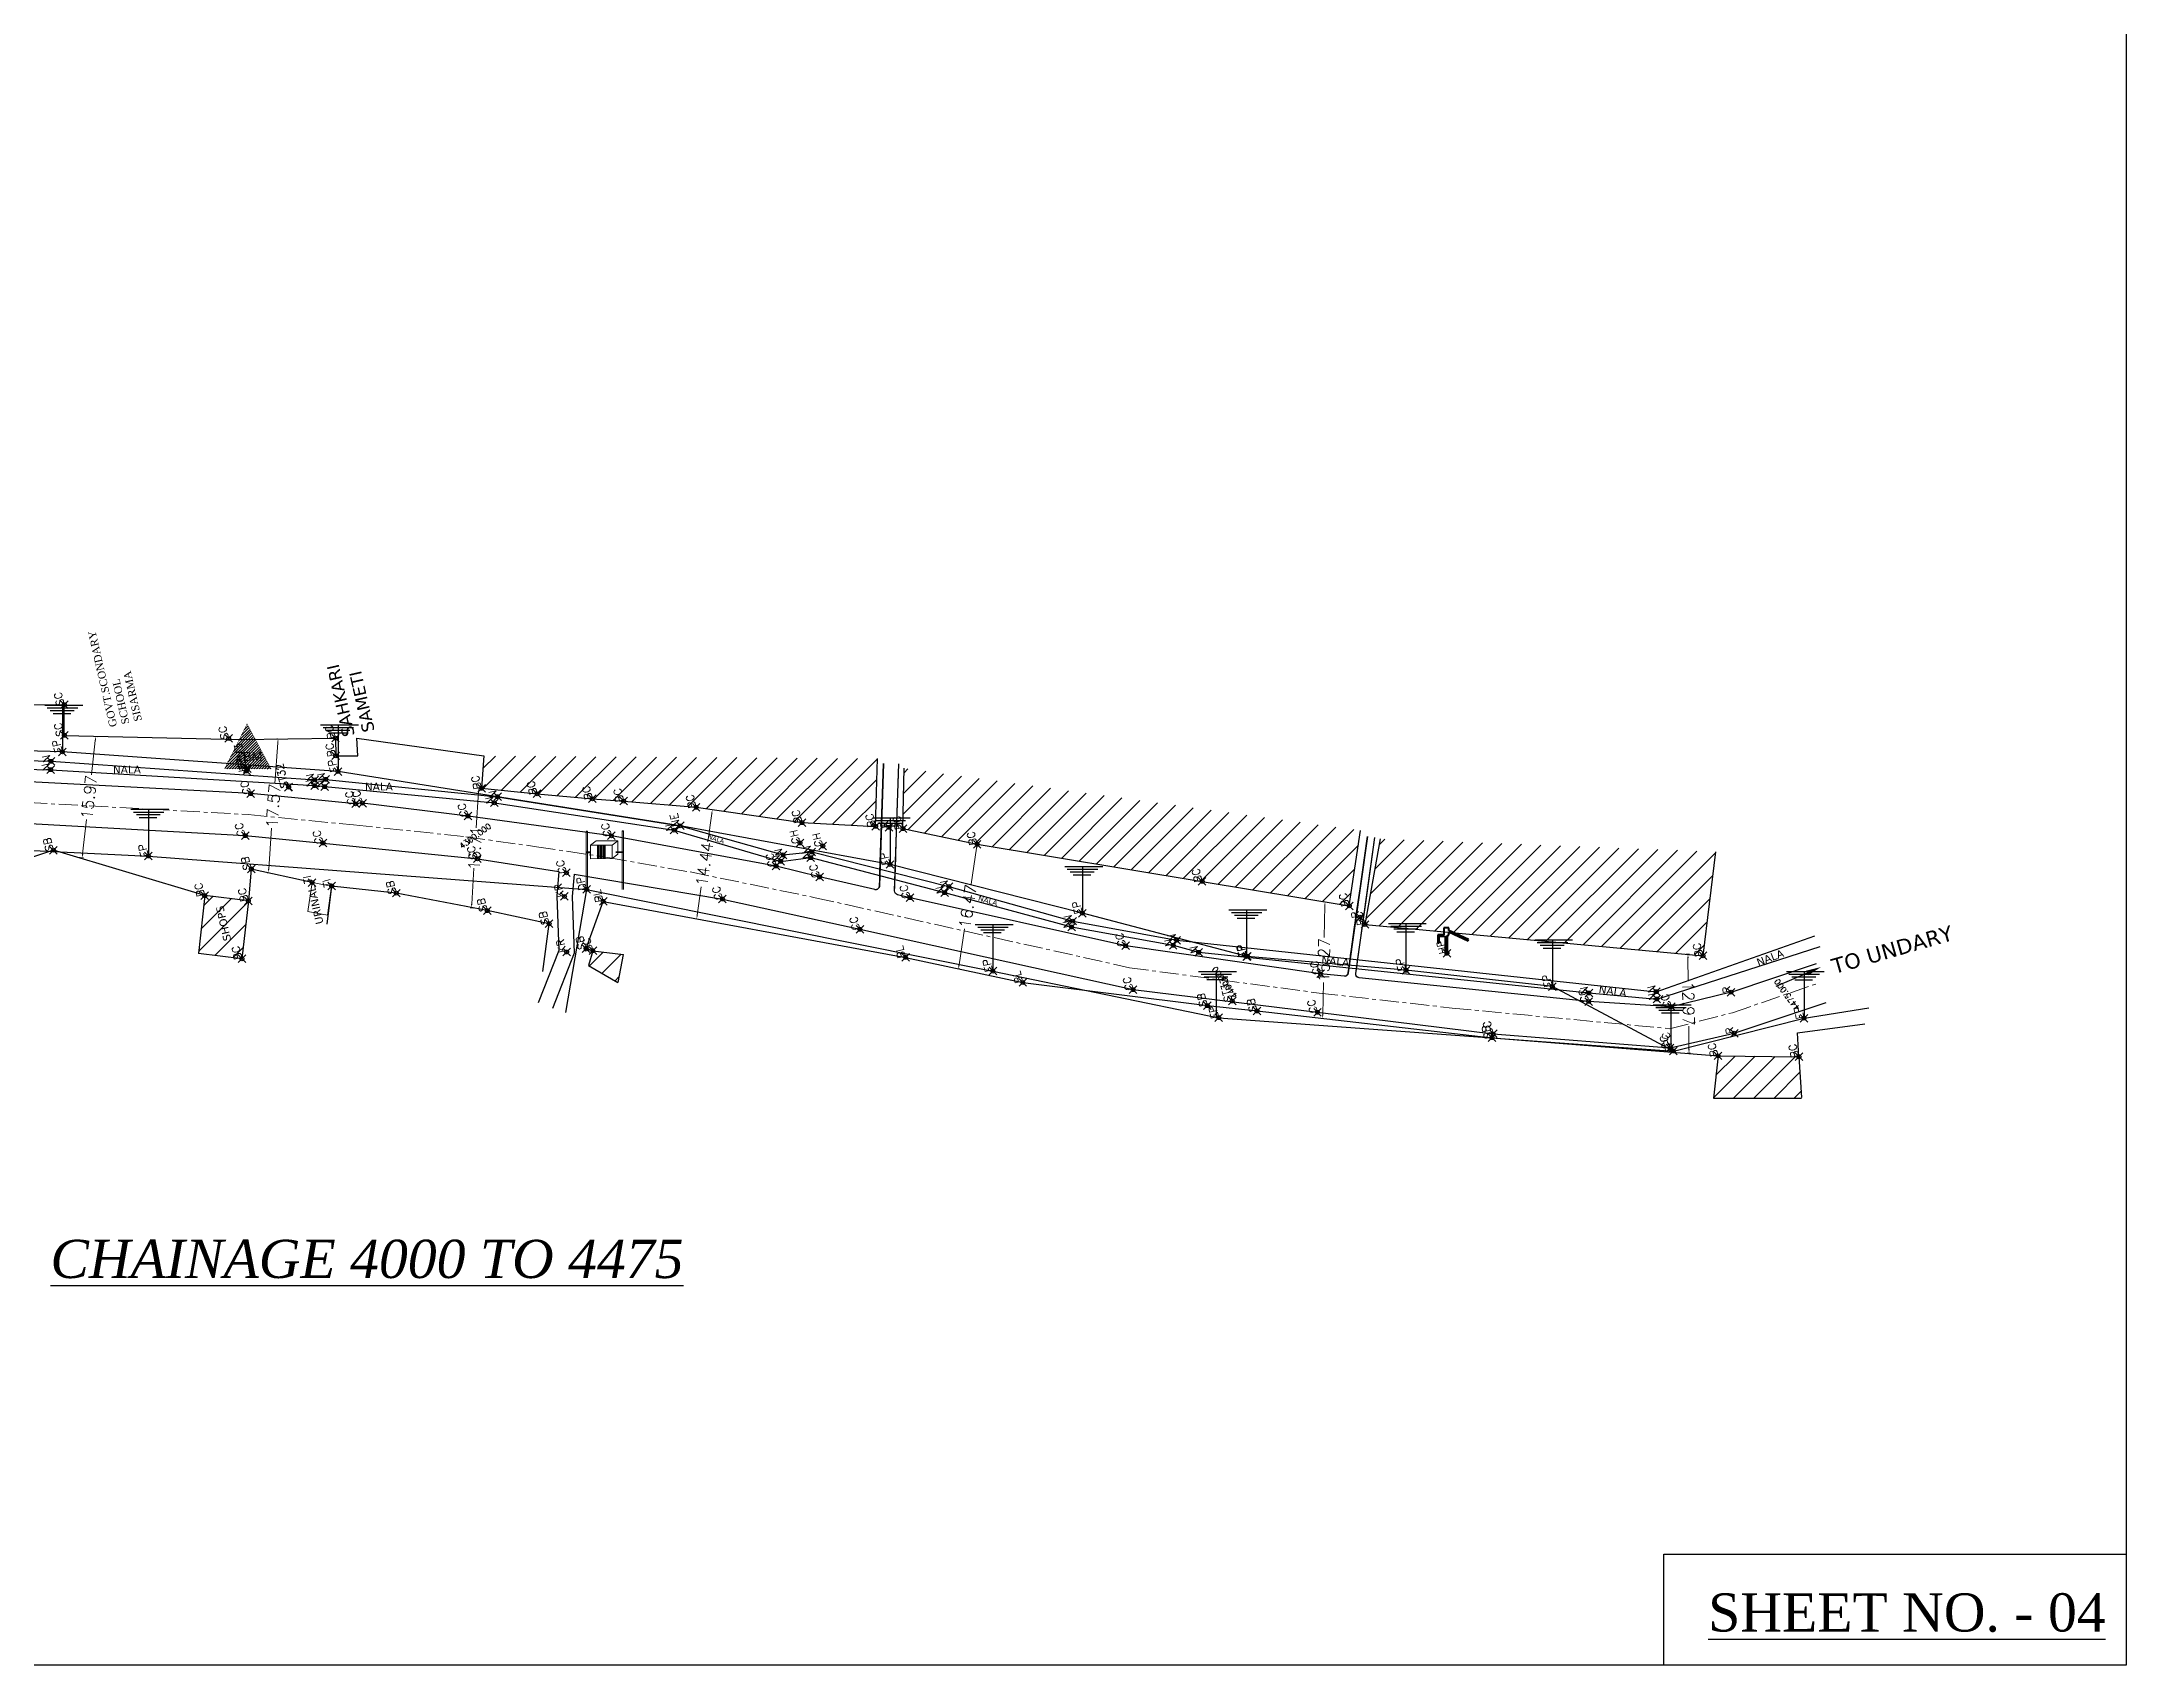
# Model space of a CAD drawing. Extents: x -8268 to 23638, y -6524 to 6806.
# Drawn here: x -2614 to -2341.2, y 2820.2 to 3032.7 of the extents above; entities that cross this region are included whole.
import ezdxf
from ezdxf.enums import TextEntityAlignment as Align

# ---------------------------------------------------------------- set-up
doc = ezdxf.new("R2010")
doc.units = 0
doc.header["$MEASUREMENT"] = 0
doc.header["$PDMODE"] = 35
doc.header["$PDSIZE"] = 0.5
for name, pattern in [('ACAD_ISO02W100', [15, 12, -3]), ('CENTERX2', [4, 2.5, -0.5, 0.5, -0.5]), ('DASHED', [0.75, 0.5, -0.25])]:
    doc.linetypes.add(name, pattern=pattern)
for name, color, linetype in [('2', 1, 'Continuous'), ('Chainage', 7, 'Continuous'), ('DP', 7, 'Continuous'), ('HATCH', 6, 'Continuous'), ('HP', 7, 'Continuous'), ('TBM', 1, 'Continuous')]:
    doc.layers.add(name, color=color, linetype=linetype)
for name, color, linetype, lineweight in [('B.L', 221, 'Continuous', 30), ('C.C.ROAD', 56, 'Continuous', 30), ('center', 7, 'CENTERX2', 18), ('DRG', 6, 'Continuous', 30), ('EP', 5, 'Continuous', 30), ('FANCING', 6, 'SN-FENS', 30), ('KATCHA RASTA', 50, 'Continuous', 30), ('KSHARA LINE', 141, 'ACAD_ISO02W100', 18), ('NALA', 4, 'Continuous', 30), ('ROAD', 9, 'Continuous', 30), ('S-B', 240, 'DASHED', 30), ('TEXT', 7, 'Continuous', 30), ('WATER', 4, 'Continuous', 30)]:
    doc.layers.add(name, color=color, linetype=linetype, lineweight=lineweight)
doc.styles.get("Standard").update_dxf_attribs({"font": 'simplex.shx'})
doc.styles.add('style19', font='', dxfattribs={"height": 5})
doc.styles.get('style19').set_extended_font_data('Swis721 Th BT')
doc.linetypes.add('SN-FENS', pattern='A,4.742525,["X",Standard,S=2,R=359.989802,X=0,Y=-1.002985],0.257475,-0.807891,5', length=10.807891)
doc.dimstyles.get("Standard").update_dxf_attribs({"dimtxt": 1.5, "dimasz": 0.5, "dimexe": 0.18, "dimexo": 0.0625, "dimgap": 0.09, "dimtad": 0, "dimzin": 0, "dimdsep": 46, "dimtxsty": 'Standard', "dimcen": 0.09, "dimclrd": 253, "dimclre": 253, "dimadec": 0, "dimazin": 0, "dimtfac": 1, "dimtofl": 0, "dimtmove": 0, "dimatfit": 3, "dimfxl": 0, "dimtolj": 1, "dimtzin": 0, "dimlwd": 13, "dimlwe": 13, "dimarcsym": 0})

# ---------------------------------------------------------------- blocks, each defined once
blk = doc.blocks.new('A$C52FD59D9')
at = {"layer": 'EP', "color": 1, "lineweight": 30}
for points in [[(-4.89, 13.02), (5.65, 13.02)], [(-4.2, 12.26), (4.3, 12.26)], [(0, 13.02), (0, 0)], [(-3.37, 11.52), (3.27, 11.52)], [(-2.58, 10.73), (2.35, 10.73)]]:
    blk.add_lwpolyline(points, dxfattribs=at)
blk = doc.blocks.new('EP')
at = {"layer": 'EP', "linetype": 'Continuous', "xscale": 0.1875, "yscale": 0.1875, "zscale": 0.1875}
blk.add_blockref('A$C52FD59D9', (0, 0), dxfattribs=at)
blk = doc.blocks.new('tf')
at = {"layer": 'DP', "color": 7, "lineweight": 9}
for p, q in [((-3.71, 12.09), (-3.67, -0.12)), ((-3.42, 12.09), (-3.39, -0.12)), ((3.79, 12.11), (3.83, -0.1)), ((4.08, 12.11), (4.11, -0.1))]:
    blk.add_line(p, q, dxfattribs=at)
at = {"layer": 'DP', "color": 7, "lineweight": 15}
for p, q in [((-2.8, 9.12), (-1.6, 10.06)), ((-2.8, 9.12), (1.73, 9.14)), ((-2.8, 9.12), (-2.79, 6.32)), ((-1.34, 9.13), (-1.34, 6.33)), ((-1.1, 9.13), (-1.09, 6.33)), ((-0.86, 9.13), (-0.85, 6.33)), ((-0.62, 9.13), (-0.61, 6.33)), ((-0.4, 9.13), (-0.4, 6.33)), ((-0.16, 9.13), (-0.15, 6.33)), ((0.08, 9.13), (0.09, 6.33)), ((0.29, 9.13), (0.29, 6.33)), ((1.73, 9.14), (2.93, 10.07)), ((1.74, 6.34), (1.73, 9.14)), ((2.93, 7.27), (2.93, 10.07)), ((-2.79, 7.72), (-3.69, 7.72)), ((-2.79, 7.56), (-3.69, 7.56)), ((-2.79, 6.32), (1.74, 6.34)), ((1.74, 6.34), (2.93, 7.27)), ((2.52, 7.74), (4.09, 7.74)), ((2.52, 7.57), (4.09, 7.58))]:
    blk.add_line(p, q, dxfattribs=at)
at = {"layer": 'DRG', "color": 7, "lineweight": 30}
for p, q in [((-3.71, 12.09), (-3.42, 12.09)), ((3.79, 12.11), (4.08, 12.11))]:
    blk.add_line(p, q, dxfattribs=at)
at = {"layer": 'DRG', "color": 7, "lineweight": 15}
blk.add_line((-1.6, 10.06), (2.93, 10.07), dxfattribs=at)
blk = doc.blocks.new('HP')
at = {"layer": 'HP', "color": 4, "linetype": 'CENTERX2', "lineweight": 40, "ltscale": 10}
for p, q in [((-1.1, 13.9), (-1.1, 10.3)), ((1.6, 13.9), (-1.1, 13.9)), ((1.5, 12.5), (1.6, 13.9)), ((11.9, 7.7), (1.5, 12.5)), ((1.5, 11.8), (11.7, 7.1)), ((1.5, 10), (1.5, 11.8)), ((-4.1, 10.3), (-4.1, 6.1)), ((-1.1, 10.3), (-4.1, 10.3)), ((-4.1, 6.1), (-3.4, 6.1)), ((-3.4, 9.6), (-0.4, 9.6)), ((-3.4, 6.1), (-3.4, 9.6)), ((-0.4, 9.6), (-0.4, 0)), ((-0.4, 0), (0.4, 0)), ((0.3, 0), (0.9, 0)), ((0.9, 10), (1.5, 10)), ((0.9, 0), (0.9, 10)), ((11.7, 7.1), (11.9, 7.7))]:
    blk.add_line(p, q, dxfattribs=at)
blk = doc.blocks.new('*D121')
at = {"layer": 'Defpoints', "color": 0}
for p in [(-2607.64, 2941.87), (-2609.41, 2926), (-2608.69, 2925.92)]:
    blk.add_point(p, dxfattribs=at)
at = {"layer": 'DP', "color": 253, "lineweight": 13}
for p, q in [((-2607.58, 2941.86), (-2606.74, 2941.77)), ((-2606.98, 2941.29), (-2607.48, 2936.78)), ((-2608.64, 2926.42), (-2608.13, 2930.92)), ((-2609.35, 2925.99), (-2608.51, 2925.9))]:
    blk.add_line(p, q, dxfattribs=at)
at = {"layer": 'DP', "color": 253}
for points in [[(-2607.06, 2941.3), (-2606.89, 2941.28), (-2606.92, 2941.79)], [(-2608.72, 2926.42), (-2608.55, 2926.41), (-2608.69, 2925.92)]]:
    blk.add_solid(points, dxfattribs=at)
at = {"layer": 'DP', "color": 0, "insert": (-2607.81, 2933.85), "char_height": 1.5, "attachment_point": 5, "rotation": 83.6399}
blk.add_mtext('\\A1;15.97', dxfattribs=at)
blk = doc.blocks.new('*D122')
at = {"layer": 'Defpoints', "color": 0}
for p in [(-2583.06, 2941.48), (-2583.06, 2941.48), (-2584.32, 2923.95)]:
    blk.add_point(p, dxfattribs=at)
at = {"layer": 'DP', "color": 253, "lineweight": 13}
for p, q in [((-2583.12, 2941.49), (-2583.24, 2941.5)), ((-2583.1, 2940.98), (-2583.48, 2935.66)), ((-2584.29, 2924.45), (-2583.9, 2929.78)), ((-2584.39, 2923.96), (-2584.5, 2923.97))]:
    blk.add_line(p, q, dxfattribs=at)
at = {"layer": 'DP', "color": 253}
for points in [[(-2583.18, 2940.99), (-2583.02, 2940.98), (-2583.06, 2941.48)], [(-2584.37, 2924.46), (-2584.21, 2924.45), (-2584.32, 2923.95)]]:
    blk.add_solid(points, dxfattribs=at)
at = {"layer": 'DP', "color": 0, "insert": (-2583.69, 2932.72), "char_height": 1.5, "attachment_point": 5, "rotation": 85.8823}
blk.add_mtext('\\A1;17.57', dxfattribs=at)
blk = doc.blocks.new('*D123')
at = {"layer": 'Defpoints', "color": 0}
for p in [(-2556.43, 2935.01), (-2557.75, 2919.35), (-2557.38, 2919.33)]:
    blk.add_point(p, dxfattribs=at)
at = {"layer": 'DP', "color": 253, "lineweight": 13}
for p, q in [((-2556.83, 2934.54), (-2557.12, 2929.82)), ((-2556.5, 2935.02), (-2556.98, 2935.05)), ((-2557.72, 2919.85), (-2557.43, 2924.57)), ((-2557.44, 2919.34), (-2557.93, 2919.36))]:
    blk.add_line(p, q, dxfattribs=at)
at = {"layer": 'DP', "color": 253}
for points in [[(-2556.91, 2934.54), (-2556.75, 2934.53), (-2556.8, 2935.03)], [(-2557.8, 2919.86), (-2557.63, 2919.85), (-2557.75, 2919.35)]]:
    blk.add_solid(points, dxfattribs=at)
at = {"layer": 'DP', "color": 0, "insert": (-2557.27, 2927.19), "char_height": 1.5, "attachment_point": 5, "rotation": 86.5532}
blk.add_mtext('\\A1;15.71', dxfattribs=at)
blk = doc.blocks.new('*D124')
at = {"layer": 'Defpoints', "color": 0}
for p in [(-2526.22, 2932.22), (-2525.69, 2932.15), (-2527.75, 2917.85)]:
    blk.add_point(p, dxfattribs=at)
at = {"layer": 'DP', "color": 253, "lineweight": 13}
for p, q in [((-2526.29, 2931.73), (-2526.82, 2928.03)), ((-2525.75, 2932.15), (-2526.39, 2932.25)), ((-2528.21, 2918.42), (-2527.67, 2922.12)), ((-2527.81, 2917.86), (-2528.46, 2917.95))]:
    blk.add_line(p, q, dxfattribs=at)
at = {"layer": 'DP', "color": 253}
for points in [[(-2526.37, 2931.74), (-2526.2, 2931.72), (-2526.22, 2932.22)], [(-2528.29, 2918.44), (-2528.12, 2918.41), (-2528.28, 2917.93)]]:
    blk.add_solid(points, dxfattribs=at)
at = {"layer": 'DP', "color": 0, "insert": (-2527.25, 2925.08), "char_height": 1.5, "attachment_point": 5, "rotation": 81.7929}
blk.add_mtext('\\A1;14.44', dxfattribs=at)
blk = doc.blocks.new('*D125')
at = {"layer": 'Defpoints', "color": 0}
for p in [(-2491.56, 2927.69), (-2494.01, 2911.4), (-2494.01, 2911.4)]:
    blk.add_point(p, dxfattribs=at)
at = {"layer": 'DP', "color": 253, "lineweight": 13}
for p, q in [((-2491.5, 2927.68), (-2491.38, 2927.66)), ((-2491.64, 2927.19), (-2492.35, 2922.46)), ((-2493.93, 2911.89), (-2493.22, 2916.63)), ((-2493.95, 2911.39), (-2493.83, 2911.37))]:
    blk.add_line(p, q, dxfattribs=at)
at = {"layer": 'DP', "color": 253}
for points in [[(-2491.72, 2927.21), (-2491.55, 2927.18), (-2491.56, 2927.69)], [(-2494.02, 2911.91), (-2493.85, 2911.88), (-2494.01, 2911.4)]]:
    blk.add_solid(points, dxfattribs=at)
at = {"layer": 'DP', "color": 0, "insert": (-2492.79, 2919.54), "char_height": 1.5, "attachment_point": 5, "rotation": 81.4586}
blk.add_mtext('\\A1;16.47', dxfattribs=at)
blk = doc.blocks.new('*D126')
at = {"layer": 'Defpoints', "color": 0}
for p in [(-2446.04, 2920.16), (-2446.35, 2904.9), (-2446.35, 2904.9)]:
    blk.add_point(p, dxfattribs=at)
at = {"layer": 'DP', "color": 253, "lineweight": 13}
for p, q in [((-2446.1, 2920.16), (-2446.22, 2920.16)), ((-2446.05, 2919.66), (-2446.13, 2915.47)), ((-2446.34, 2905.4), (-2446.25, 2909.58)), ((-2446.41, 2904.9), (-2446.53, 2904.9))]:
    blk.add_line(p, q, dxfattribs=at)
at = {"layer": 'DP', "color": 253}
for points in [[(-2446.13, 2919.66), (-2445.97, 2919.66), (-2446.04, 2920.16)], [(-2446.42, 2905.4), (-2446.25, 2905.39), (-2446.35, 2904.9)]]:
    blk.add_solid(points, dxfattribs=at)
at = {"layer": 'DP', "color": 0, "insert": (-2446.19, 2912.53), "char_height": 1.5, "attachment_point": 5, "rotation": 88.8463}
blk.add_mtext('\\A1;15.27', dxfattribs=at)
blk = doc.blocks.new('*D127')
at = {"layer": 'Defpoints', "color": 0}
for p in [(-2398.83, 2913.3), (-2398.53, 2913.3), (-2398.69, 2900.33)]:
    blk.add_point(p, dxfattribs=at)
at = {"layer": 'DP', "color": 253, "lineweight": 13}
for p, q in [((-2398.77, 2913.3), (-2398.35, 2913.31)), ((-2398.53, 2912.8), (-2398.49, 2909.77)), ((-2398.4, 2900.83), (-2398.43, 2903.87)), ((-2398.63, 2900.33), (-2398.21, 2900.33))]:
    blk.add_line(p, q, dxfattribs=at)
at = {"layer": 'DP', "color": 253}
for points in [[(-2398.44, 2912.81), (-2398.61, 2912.8), (-2398.53, 2913.3)], [(-2398.31, 2900.83), (-2398.48, 2900.83), (-2398.39, 2900.33)]]:
    blk.add_solid(points, dxfattribs=at)
at = {"layer": 'DP', "color": 0, "insert": (-2398.46, 2906.82), "char_height": 1.5, "attachment_point": 5, "rotation": 270.6132}
blk.add_mtext('\\A1;12.97', dxfattribs=at)
blk = doc.blocks.new('TBM')
at = {"layer": 'TBM'}
h = blk.add_hatch(dxfattribs=at)
h.set_pattern_fill('ANSI31', color=256, scale=2, style=0)
h.set_pattern_definition([(45, (-10043.04594, -10174.33244), (-0.1767766953, 0.1767766953), [])])
h.paths.add_polyline_path([(-2.96, -0.02), (3.11, -0.02), (-0.02, 5.85)])
h.paths.add_polyline_path([(-1.87, 0.69), (1.87, 0.69), (1.87, 2.49), (-1.87, 2.49)], flags=24)
at = {"layer": 'TBM', "const_width": 0.05}
blk.add_lwpolyline([(-0.02, 5.85), (-2.96, -0.02), (3.11, -0.02), (-0.02, 5.85)], dxfattribs=at)
at = {"layer": 'TBM', "color": 7, "style": 'style19'}
blk.add_text('TBM', height=1.2, dxfattribs=at).set_placement((-1.57, 0.99))

msp = doc.modelspace()

# ---------------------------------------------------------------- hatches: boundary and pattern name
at = {"layer": 'HATCH', "lineweight": 9}
h = msp.add_hatch(dxfattribs=at)
h.set_pattern_fill('ANSI31', color=256, scale=15, style=0)
h.set_pattern_definition([(45, (-26021.767, -1245.1004), (-1.32582521, 1.32582521), [])])
h.paths.add_polyline_path([(-2394.87, 2926.714), (-2438.793, 2928.398), (-2440.792, 2917.19), (-2396.557, 2913.091)])
h.paths.add_polyline_path([(-2441.372, 2929.49), (-2501.117, 2937.631), (-2501.275, 2929.738), (-2491.562, 2927.689), (-2462.118, 2922.839), (-2442.858, 2919.631)])
h.paths.add_polyline_path([(-2504.601, 2938.902), (-2556.132, 2939.252), (-2556.433, 2935.013), (-2549.152, 2934.296), (-2541.919, 2933.644), (-2537.823, 2933.334), (-2528.339, 2932.528), (-2514.487, 2930.53), (-2504.851, 2930.029)])
h.paths.add_polyline_path([(-2586.953, 2920.284), (-2592.659, 2920.967), (-2593.494, 2913.388), (-2587.788, 2912.705)])
h.paths.add_polyline_path([(-2537.887, 2913.258), (-2541.859, 2913.754), (-2542.419, 2911.837), (-2538.58, 2909.608)])
h.paths.add_polyline_path([(-2384.01, 2899.88), (-2394.587, 2900), (-2395.198, 2894.468), (-2383.668, 2894.468)])
h.paths.add_polyline_path([(-2590.366, 2914.638), (-2591.506, 2919.668), (-2590.002, 2920.008), (-2588.862, 2914.979)], flags=24)
h.paths.add_polyline_path([(-2587.489, 2912.516), (-2587.968, 2914.629), (-2589.431, 2914.298), (-2588.952, 2912.185)], flags=9)
h.paths.add_polyline_path([(-2586.654, 2920.095), (-2587.133, 2922.208), (-2588.595, 2921.877), (-2588.116, 2919.764)], flags=9)
h.paths.add_polyline_path([(-2592.36, 2920.779), (-2592.839, 2922.892), (-2594.302, 2922.56), (-2593.823, 2920.447)], flags=9)
h.paths.add_polyline_path([(-2541.56, 2913.565), (-2542.039, 2915.678), (-2543.502, 2915.347), (-2543.023, 2913.234)], flags=9)
h.paths.add_polyline_path([(-2383.711, 2899.691), (-2384.19, 2901.804), (-2385.653, 2901.473), (-2385.174, 2899.36)], flags=9)
h.paths.add_polyline_path([(-2394.288, 2899.812), (-2394.767, 2901.925), (-2396.23, 2901.593), (-2395.751, 2899.48)], flags=9)

# ---------------------------------------------------------------- linework, layer by layer
for p in [(-2611.048, 2945.964), (-2611.042, 2941.947), (-2589.523, 2941.541), (-2575.546, 2941.577), (-2612.776, 2938.553), (-2611.287, 2939.78), (-2575.516, 2939.265), (-2612.818, 2937.454), (-2587.186, 2937.285), (-2587.093, 2937.581), (-2578.289, 2935.366), (-2578.251, 2936.121), (-2576.813, 2936.188), (-2575.206, 2937.211), (-2586.637, 2934.32), (-2581.704, 2935.161), (-2581.686, 2935.17), (-2576.955, 2935.235), (-2572.917, 2932.986), (-2572.005, 2933.064), (-2556.433, 2935.013), (-2554.749, 2933.113), (-2554.338, 2933.919), (-2549.152, 2934.296), (-2541.919, 2933.644), (-2537.823, 2933.334), (-2558.202, 2931.379), (-2530.427, 2930.111), (-2528.339, 2932.528), (-2514.487, 2930.53), (-2504.851, 2930.029), (-2503.099, 2929.91), (-2587.358, 2928.824), (-2577.178, 2927.855), (-2539.43, 2928.804), (-2531.225, 2929.537), (-2514.754, 2927.867), (-2511.766, 2927.47), (-2501.275, 2929.738), (-2491.562, 2927.689), (-2612.457, 2926.913), (-2600.027, 2926.15), (-2586.563, 2924.451), (-2556.981, 2925.794), (-2517.887, 2924.842), (-2517.277, 2925.455), (-2516.955, 2926.298), (-2513.353, 2925.942), (-2513.205, 2926.687), (-2502.97, 2925.044), (-2578.601, 2922.685), (-2576.056, 2922.224), (-2545.318, 2923.955), (-2542.682, 2921.781), (-2512.183, 2923.417), (-2495.262, 2922.154), (-2462.118, 2922.839), (-2592.659, 2920.967), (-2586.953, 2920.284), (-2567.587, 2921.29), (-2555.683, 2919.006), (-2545.578, 2920.863), (-2540.509, 2920.219), (-2524.898, 2920.522), (-2500.351, 2920.7), (-2495.82, 2921.359), (-2442.858, 2919.631), (-2547.585, 2917.296), (-2506.913, 2916.561), (-2479.213, 2916.863), (-2479.059, 2917.625), (-2477.789, 2918.665), (-2441.472, 2918.144), (-2440.792, 2917.19), (-2545.301, 2913.602), (-2542.756, 2914.04), (-2541.859, 2913.754), (-2472.119, 2914.407), (-2465.909, 2914.47), (-2465.442, 2915.131), (-2462.564, 2913.556), (-2587.788, 2912.705), (-2500.934, 2912.881), (-2489.506, 2911.091), (-2456.304, 2912.993), (-2456.213, 2913.014), (-2446.621, 2910.739), (-2435.442, 2911.193), (-2430.078, 2913.43), (-2396.557, 2913.091), (-2485.586, 2909.598), (-2471.147, 2908.669), (-2416.281, 2909.067), (-2411.5, 2908.232), (-2402.671, 2908.389), (-2392.889, 2908.328), (-2461.435, 2906.567), (-2458.182, 2907.182), (-2454.928, 2905.871), (-2447.019, 2905.697), (-2411.516, 2907.108), (-2402.605, 2907.428), (-2400.72, 2906.43), (-2459.94, 2904.993), (-2424.023, 2902.885), (-2392.476, 2902.963), (-2383.339, 2904.924), (-2424.169, 2902.373), (-2400.871, 2901.042), (-2400.432, 2900.622), (-2394.587, 2900), (-2384.01, 2899.88)]:
    msp.add_point(p)
at = {"layer": 'B.L', "linetype": 'Continuous'}
msp.add_lwpolyline([(-2541.859, 2913.754), (-2542.756, 2914.04), (-2540.509, 2920.219), (-2500.934, 2912.881), (-2485.586, 2909.598), (-2461.435, 2906.567)], dxfattribs=at)
at = {"layer": 'C.C.ROAD', "linetype": 'Continuous'}
for p, q in [((-2617.885, 2930.544), (-2587.358, 2928.824)), ((-2587.358, 2928.824), (-2577.178, 2927.855)), ((-2577.178, 2927.855), (-2556.981, 2925.794)), ((-2556.981, 2925.794), (-2546.309, 2924.112)), ((-2545.318, 2923.955), (-2545.052, 2923.911)), ((-2544.329, 2923.789), (-2524.898, 2920.522)), ((-2524.898, 2920.522), (-2506.913, 2916.561)), ((-2506.913, 2916.561), (-2471.147, 2908.669)), ((-2471.147, 2908.669), (-2447.019, 2905.697)), ((-2447.019, 2905.697), (-2424.023, 2902.885)), ((-2424.023, 2902.885), (-2400.871, 2901.042)), ((-2400.871, 2901.042), (-2392.476, 2902.963))]:
    msp.add_line(p, q, dxfattribs=at)
for points in [[(-2503.828, 2938.282), (-2504.348, 2922.229, -0.4720291), (-2504.96, 2921.758), (-2512.183, 2923.417), (-2517.887, 2924.842), (-2539.43, 2928.804), (-2558.202, 2931.379), (-2572.005, 2933.064), (-2572.917, 2932.986), (-2586.637, 2934.32), (-2615.608, 2935.873), (-2644.336, 2936.441), (-2645.709, 2936.37), (-2653.022, 2936.039)], [(-2440.49, 2928.72), (-2443.002, 2910.849, -0.4035388), (-2443.549, 2910.422), (-2446.621, 2910.739), (-2472.119, 2914.407), (-2500.351, 2920.7), (-2501.98, 2921.074, -0.3586687), (-2502.368, 2921.578), (-2501.829, 2938.217)], [(-2392.889, 2908.328), (-2400.72, 2906.43), (-2411.516, 2907.108), (-2441.558, 2910.216, -0.4249695), (-2442.002, 2910.783), (-2439.5, 2928.581)]]:
    msp.add_lwpolyline(points, format="xyb", dxfattribs=at)
at = {"layer": 'center'}
for p, q in [((-2615.762, 2933.153), (-2586.997, 2931.572)), ((-2586.997, 2931.572), (-2573.198, 2930.232)), ((-2573.198, 2930.232), (-2558.478, 2928.677)), ((-2558.478, 2928.677), (-2549.246, 2927.367)), ((-2549.246, 2927.367), (-2539.908, 2925.965)), ((-2539.908, 2925.965), (-2529.122, 2924.067)), ((-2529.122, 2924.067), (-2512.781, 2920.701)), ((-2512.781, 2920.701), (-2471.633, 2911.538)), ((-2471.633, 2911.538), (-2446.82, 2908.218)), ((-2392.683, 2905.646), (-2381.388, 2909.548)), ((-2446.82, 2908.218), (-2429.395, 2906.253)), ((-2429.395, 2906.253), (-2400.932, 2903.552)), ((-2400.932, 2903.552), (-2392.683, 2905.646))]:
    msp.add_line(p, q, dxfattribs=at)
at = {"layer": 'DRG', "linetype": 'Continuous'}
for p, q in [((-2592.659, 2920.967), (-2593.494, 2913.388)), ((-2586.953, 2920.284), (-2587.788, 2912.705)), ((-2541.859, 2913.754), (-2542.419, 2911.837)), ((-2541.859, 2913.754), (-2537.845, 2913.253)), ((-2537.89, 2913.243), (-2538.58, 2909.608)), ((-2394.587, 2900), (-2384.01, 2899.88)), ((-2384.01, 2899.88), (-2383.672, 2894.541))]:
    msp.add_line(p, q, dxfattribs=at)
at = {"layer": 'DRG', "color": 3, "linetype": 'Continuous'}
msp.add_lwpolyline([(-2341.159, 3245.232), (-2341.159, 2820.232), (-2891.159, 2820.232), (-2891.159, 3245.232), (-2341.159, 3245.232)], close=True, dxfattribs=at)
at = {"layer": 'DRG', "linetype": 'Continuous'}
for points in [[(-2648.746, 2955.47), (-2649.167, 2951.742), (-2647.672, 2941.413), (-2641.579, 2941.641), (-2641.617, 2942.343), (-2633.725, 2941.764), (-2623.447, 2941.633), (-2623.65, 2945.913), (-2611.048, 2945.964)], [(-2611.042, 2941.947), (-2611.048, 2945.964)], [(-2611.042, 2941.947), (-2588.033, 2941.42), (-2575.546, 2941.577), (-2575.516, 2939.265), (-2572.601, 2939.275), (-2572.746, 2941.597), (-2556.132, 2939.252), (-2556.433, 2935.013), (-2549.152, 2934.296), (-2541.919, 2933.644), (-2537.823, 2933.334), (-2528.339, 2932.528), (-2514.487, 2930.53), (-2504.851, 2930.029), (-2504.601, 2938.902)], [(-2501.275, 2929.738), (-2501.117, 2937.631)], [(-2501.275, 2929.738), (-2491.562, 2927.689), (-2462.118, 2922.839), (-2442.858, 2919.631), (-2441.372, 2929.49)], [(-2440.792, 2917.19), (-2438.793, 2928.398)], [(-2440.792, 2917.19), (-2396.557, 2913.091), (-2394.87, 2926.714)], [(-2586.953, 2920.284), (-2592.659, 2920.967)], [(-2587.788, 2912.705), (-2593.494, 2913.388)], [(-2394.587, 2900), (-2395.198, 2894.468)]]:
    msp.add_lwpolyline(points, dxfattribs=at)
at = {"layer": 'EP', "linetype": 'Continuous'}
for points in [[(-2400.432, 2900.622), (-2416.281, 2909.067), (-2435.442, 2911.193), (-2456.213, 2913.014), (-2477.789, 2918.665), (-2502.97, 2925.044), (-2530.427, 2930.111), (-2575.206, 2937.211), (-2611.287, 2939.78), (-2642.28, 2940.611), (-2684.142, 2936.001), (-2719.84, 2930.332)], [(-2854.994, 2905.332), (-2808.167, 2908.892), (-2713.252, 2923.115), (-2644.985, 2928.465), (-2636.379, 2927.917), (-2600.027, 2926.15), (-2542.682, 2921.781), (-2545.437, 2905.654)], [(-2542.682, 2921.781), (-2489.506, 2911.091), (-2459.94, 2904.993), (-2400.432, 2900.622), (-2383.339, 2904.924), (-2374.845, 2906.267)]]:
    msp.add_lwpolyline(points, dxfattribs=at)
at = {"layer": 'HATCH'}
for p, q in [((-2542.419, 2911.837), (-2538.58, 2909.608)), ((-2395.198, 2894.468), (-2383.672, 2894.468))]:
    msp.add_line(p, q, dxfattribs=at)
at = {"layer": 'KATCHA RASTA', "linetype": 'Continuous'}
for points in [[(-2546.309, 2924.112), (-2546.58, 2920.886), (-2546.308, 2913.775), (-2549.017, 2906.94)], [(-2544.329, 2923.789), (-2544.576, 2920.841), (-2544.293, 2913.43), (-2547.158, 2906.203)]]:
    msp.add_lwpolyline(points, dxfattribs=at)
at = {"layer": 'KSHARA LINE', "linetype": 'Continuous'}
for p, q in [((-2578.601, 2922.685), (-2579.153, 2918.873)), ((-2578.601, 2922.685), (-2576.056, 2922.224)), ((-2576.056, 2922.224), (-2576.608, 2918.412)), ((-2579.153, 2918.872), (-2576.608, 2918.412))]:
    msp.add_line(p, q, dxfattribs=at)
at = {"layer": 'NALA', "linetype": 'Continuous'}
for points in [[(-2804.724, 2920.679), (-2798.63, 2919.922), (-2781.68, 2919.993), (-2766.46, 2920.755), (-2735.13, 2926.454), (-2715.465, 2931.22), (-2682.76, 2937.494), (-2672.503, 2937.237), (-2661.471, 2937.855), (-2636.813, 2939.164), (-2612.776, 2938.553), (-2578.251, 2936.121), (-2576.813, 2936.188), (-2554.338, 2933.919), (-2530.427, 2930.111), (-2516.955, 2926.298), (-2513.205, 2926.687), (-2495.262, 2922.154), (-2479.059, 2917.625), (-2465.442, 2915.131), (-2402.671, 2908.389), (-2381.925, 2915.727)], [(-2804.547, 2918.481), (-2781.668, 2919.179), (-2766.222, 2920.075), (-2735.006, 2925.732), (-2715.353, 2930.347), (-2683.018, 2936.529), (-2661.772, 2936.996), (-2636.703, 2938.004), (-2612.818, 2937.454), (-2578.289, 2935.366), (-2576.955, 2935.235), (-2554.749, 2933.113), (-2531.225, 2929.537), (-2517.277, 2925.455), (-2513.353, 2925.942), (-2495.82, 2921.359), (-2479.213, 2916.863), (-2465.909, 2914.47), (-2462.564, 2913.556), (-2411.5, 2908.232), (-2402.605, 2907.428), (-2381.209, 2914.323)]]:
    msp.add_lwpolyline(points, dxfattribs=at)
at = {"layer": 'ROAD'}
for p, q in [((-2504, 2932.985), (-2503.828, 2938.282)), ((-2502.162, 2927.955), (-2501.829, 2938.217)), ((-2504.247, 2925.364), (-2504, 2932.985)), ((-2502.272, 2924.533), (-2502.162, 2927.955)), ((-2441.531, 2921.23), (-2440.49, 2928.72)), ((-2441.232, 2923.299), (-2440.49, 2928.72)), ((-2440.662, 2920.315), (-2439.5, 2928.581)), ((-2504.29, 2924.007), (-2504.247, 2925.364)), ((-2504.398, 2922.028), (-2504.348, 2922.229)), ((-2504.348, 2922.229), (-2504.32, 2923.101)), ((-2504.32, 2923.101), (-2504.29, 2924.007)), ((-2502.368, 2921.578), (-2502.349, 2922.153)), ((-2502.349, 2922.153), (-2502.333, 2922.67)), ((-2502.333, 2922.67), (-2502.304, 2923.56)), ((-2502.304, 2923.56), (-2502.272, 2924.533)), ((-2441.895, 2918.714), (-2441.232, 2923.299)), ((-2504.96, 2921.758), (-2504.742, 2921.757)), ((-2504.742, 2921.757), (-2504.541, 2921.851)), ((-2504.541, 2921.851), (-2504.398, 2922.028)), ((-2502.345, 2921.409), (-2502.368, 2921.578)), ((-2502.257, 2921.247), (-2502.345, 2921.409)), ((-2502.138, 2921.141), (-2502.257, 2921.247)), ((-2501.98, 2921.074), (-2502.138, 2921.141)), ((-2442.446, 2914.828), (-2441.531, 2921.23)), ((-2441.69, 2912.998), (-2440.662, 2920.315)), ((-2442.344, 2915.558), (-2442.156, 2916.86)), ((-2442.156, 2916.86), (-2442.078, 2917.428)), ((-2442.078, 2917.428), (-2441.986, 2918.076)), ((-2441.986, 2918.076), (-2441.895, 2918.714)), ((-2442.686, 2913.128), (-2442.569, 2913.949)), ((-2442.573, 2913.915), (-2442.446, 2914.828)), ((-2442.569, 2913.949), (-2442.344, 2915.558)), ((-2442.997, 2910.883), (-2442.878, 2911.734)), ((-2442.995, 2910.843), (-2442.889, 2911.665)), ((-2442.889, 2911.665), (-2442.836, 2912.015)), ((-2442.878, 2911.734), (-2442.744, 2912.683)), ((-2442.836, 2912.015), (-2442.746, 2912.606)), ((-2442.746, 2912.606), (-2442.686, 2913.128)), ((-2442.744, 2912.683), (-2442.573, 2913.915)), ((-2442.002, 2910.783), (-2441.921, 2911.357)), ((-2441.921, 2911.357), (-2441.843, 2911.915)), ((-2441.843, 2911.915), (-2441.777, 2912.383)), ((-2441.777, 2912.383), (-2441.69, 2912.998)), ((-2443.363, 2910.436), (-2443.172, 2910.53)), ((-2443.338, 2910.445), (-2443.172, 2910.53)), ((-2443.172, 2910.53), (-2443.055, 2910.67)), ((-2443.172, 2910.53), (-2443.055, 2910.67)), ((-2443.055, 2910.67), (-2442.997, 2910.883)), ((-2443.055, 2910.67), (-2442.995, 2910.843)), ((-2441.998, 2910.62), (-2442.002, 2910.783)), ((-2441.945, 2910.472), (-2441.998, 2910.62)), ((-2441.849, 2910.348), (-2441.945, 2910.472)), ((-2441.712, 2910.257), (-2441.849, 2910.348))]:
    msp.add_line(p, q, dxfattribs=at)
at = {"layer": 'ROAD', "linetype": 'Continuous'}
for p, q in [((-2392.889, 2908.328), (-2381.703, 2912.084)), ((-2392.476, 2902.963), (-2380.433, 2906.977))]:
    msp.add_line(p, q, dxfattribs=at)
at = {"layer": 'ROAD', "color": 3, "linetype": 'Continuous', "lineweight": -2}
msp.add_lwpolyline([(-2341.159, 2820.232), (-2401.683, 2820.232), (-2401.683, 2834.786), (-2341.159, 2834.786)], close=True, dxfattribs=at)
at = {"layer": 'S-B', "linetype": 'Continuous'}
for p, q in [((-2586.563, 2924.451), (-2586.953, 2920.284)), ((-2578.601, 2922.685), (-2586.563, 2924.451)), ((-2384.187, 2902.999), (-2375.377, 2904.202)), ((-2384.01, 2899.88), (-2384.187, 2902.999))]:
    msp.add_line(p, q, dxfattribs=at)
for points in [[(-2592.659, 2920.967), (-2612.457, 2926.913), (-2619.605, 2924.566)], [(-2548.411, 2911.037), (-2547.585, 2917.296), (-2555.683, 2919.006), (-2567.587, 2921.29), (-2576.056, 2922.224), (-2576.663, 2917.212)], [(-2461.435, 2906.567), (-2454.928, 2905.871), (-2424.169, 2902.373), (-2394.587, 2900)]]:
    msp.add_lwpolyline(points, dxfattribs=at)
at = {"layer": 'WATER'}
msp.add_lwpolyline([(-2382.939, 2910.839), (-2387.023, 2909.068)], dxfattribs=at)
msp.add_solid([(-2383.071, 2911.145), (-2381.104, 2911.634), (-2382.806, 2910.533)], dxfattribs=at)

# ---------------------------------------------------------------- block references
at = {"layer": 'DP'}
msp.add_blockref('TBM', (-2587.093, 2937.581), dxfattribs=at)
at = {"layer": 'EP', "color": 0}
for name, p, xscale, yscale, zscale in [('EP', (-2611.287, 2939.78), 2.507050837157294, 2.507050837159113, 2.507050837158761), ('EP', (-2575.206, 2937.211), 2.507050837157294, 2.507050837159113, 2.507050837158761), ('EP', (-2600.027, 2926.15), 2.507050837157294, 2.507050837159113, 2.507050837158761), ('EP', (-2502.97, 2925.044), 2.507050837157294, 2.507050837159113, 2.507050837158761), ('tf', (-2540.419, 2921.844), 0.6267627092893235, 0.6267627092893235, 0.6267627092896901), ('EP', (-2477.789, 2918.665), 2.507050837157294, 2.507050837159113, 2.507050837158761), ('EP', (-2489.506, 2911.091), 2.507050837157294, 2.507050837159113, 2.507050837158761), ('EP', (-2456.304, 2912.993), 2.507050837157294, 2.507050837159113, 2.507050837158761), ('EP', (-2435.442, 2911.193), 2.507050837157294, 2.507050837159113, 2.507050837158761), ('EP', (-2416.281, 2909.067), 2.507050837157294, 2.507050837159113, 2.507050837158761), ('EP', (-2460.287, 2904.938), 2.507050837157294, 2.507050837159113, 2.507050837158761), ('EP', (-2383.339, 2904.924), 2.507050837157294, 2.507050837159113, 2.507050837158761), ('EP', (-2400.779, 2900.567), 2.507050837157294, 2.507050837159113, 2.507050837158761)]:
    msp.add_blockref(name, p, dxfattribs=dict(at, xscale=xscale, yscale=yscale, zscale=zscale))
at = {"layer": 'FANCING', "xscale": 0.25, "yscale": 0.25, "zscale": 0.25}
msp.add_blockref('HP', (-2430.223, 2913.283), dxfattribs=at)

# ---------------------------------------------------------------- texts
at = {"layer": '2'}
for s, p in [('SC', (-2611.048, 2945.964)), ('SC', (-2611.042, 2941.947)), ('SC', (-2589.523, 2941.541)), ('BC', (-2575.546, 2941.577)), ('N', (-2612.776, 2938.553)), ('EP', (-2611.287, 2939.78)), ('TBM3', (-2587.093, 2937.581)), ('HP', (-2587.186, 2937.285)), ('BC', (-2575.516, 2939.265)), ('EP', (-2575.206, 2937.211)), ('N', (-2612.818, 2937.454)), ('CC', (-2586.637, 2934.32)), ('ST32', (-2581.704, 2935.161)), ('ST32', (-2581.686, 2935.17)), ('N', (-2578.289, 2935.366)), ('N', (-2578.251, 2936.121)), ('N', (-2576.955, 2935.235)), ('N', (-2576.813, 2936.188)), ('BC', (-2556.433, 2935.013)), ('BC', (-2549.152, 2934.296)), ('CC', (-2572.917, 2932.986)), ('CC', (-2572.005, 2933.064)), ('N', (-2554.749, 2933.113)), ('N', (-2554.338, 2933.919)), ('BC', (-2541.919, 2933.644)), ('BC', (-2537.823, 2933.334)), ('BC', (-2528.339, 2932.528)), ('CC', (-2587.358, 2928.824)), ('CC', (-2558.202, 2931.379)), ('CC', (-2539.43, 2928.804)), ('NE', (-2530.427, 2930.111)), ('BC', (-2514.487, 2930.53)), ('BC', (-2504.851, 2930.029)), ('R', (-2503.099, 2929.91)), ('BC', (-2501.275, 2929.738)), ('SB', (-2612.457, 2926.913)), ('CC', (-2577.178, 2927.855)), ('N', (-2531.225, 2929.537)), ('CH', (-2514.754, 2927.867)), ('CH', (-2511.766, 2927.47)), ('BC', (-2491.562, 2927.689)), ('EP', (-2600.027, 2926.15)), ('SB', (-2586.563, 2924.451)), ('CC', (-2556.981, 2925.794)), ('CC', (-2545.318, 2923.955)), ('CC', (-2517.887, 2924.842)), ('N', (-2517.277, 2925.455)), ('N', (-2516.955, 2926.298)), ('N', (-2513.353, 2925.942)), ('N', (-2513.205, 2926.687)), ('CC', (-2512.183, 2923.417)), ('EP', (-2502.97, 2925.044)), ('BC', (-2592.659, 2920.967)), ('TI', (-2578.601, 2922.685)), ('TI', (-2576.056, 2922.224)), ('SB', (-2567.587, 2921.29)), ('KR', (-2545.578, 2920.863)), ('DP', (-2542.682, 2921.781)), ('CC', (-2500.351, 2920.7)), ('N', (-2495.262, 2922.154)), ('BC', (-2462.118, 2922.839)), ('BC', (-2586.953, 2920.284)), ('SB', (-2555.683, 2919.006)), ('BL', (-2540.509, 2920.219)), ('CC', (-2524.898, 2920.522)), ('N', (-2495.82, 2921.359)), ('EP', (-2477.789, 2918.665)), ('BC', (-2442.858, 2919.631)), ('SB', (-2547.585, 2917.296)), ('CC', (-2506.913, 2916.561)), ('N', (-2479.213, 2916.863)), ('N', (-2479.059, 2917.625)), ('R', (-2441.472, 2918.144)), ('BC', (-2440.792, 2917.19)), ('BC', (-2587.788, 2912.705)), ('KR', (-2545.301, 2913.602)), ('SB', (-2542.756, 2914.04)), ('BC', (-2541.859, 2913.754)), ('BL', (-2500.934, 2912.881)), ('CC', (-2472.119, 2914.407)), ('N', (-2465.909, 2914.47)), ('N', (-2465.442, 2915.131)), ('N', (-2462.564, 2913.556)), ('EP', (-2456.304, 2912.993)), ('EP', (-2456.213, 2913.014)), ('HP', (-2430.078, 2913.43)), ('BC', (-2396.557, 2913.091)), ('EP', (-2489.506, 2911.091)), ('CC', (-2446.621, 2910.739)), ('EP', (-2435.442, 2911.193)), ('BL', (-2485.586, 2909.598)), ('CC', (-2471.147, 2908.669)), ('ST33', (-2458.182, 2907.182)), ('EP', (-2416.281, 2909.067)), ('CC', (-2411.516, 2907.108)), ('N', (-2411.5, 2908.232)), ('N', (-2402.671, 2908.389)), ('R', (-2392.889, 2908.328)), ('SB', (-2461.435, 2906.567)), ('EP', (-2459.94, 2904.993)), ('SB', (-2454.928, 2905.871)), ('CC', (-2447.019, 2905.697)), ('N', (-2402.605, 2907.428)), ('CC', (-2400.72, 2906.43)), ('EP', (-2383.339, 2904.924)), ('SB', (-2424.169, 2902.373)), ('CC', (-2424.023, 2902.885)), ('R', (-2392.476, 2902.963)), ('CC', (-2400.871, 2901.042)), ('EPC', (-2400.432, 2900.622)), ('BC', (-2394.587, 2900)), ('BC', (-2384.01, 2899.88))]:
    msp.add_text(s, height=1, rotation=102.77255, dxfattribs=at).set_placement(p)
at = {"layer": 'Chainage', "color": 1}
for s, rotation, p in [('4300.000', 36.3333, (-2557.04, 2928.473)), ('4400.000', 126.36953, (-2458.853, 2909.828)), ('4475.000', 126.36953, (-2385.256, 2908.211))]:
    msp.add_text(s, height=0.75, rotation=rotation, dxfattribs=at).set_placement(p, align=Align.CENTER)
at = {"layer": 'NALA', "linetype": 'Continuous', "char_height": 1, "width": 5.07242, "attachment_point": 1}
for insert in [(-2604.68, 2937.962), (-2571.705, 2935.733)]:
    msp.add_mtext('{\\fVerdana|b0|i0|c0|p34;NALA}', dxfattribs=dict(at, insert=insert))
at = {"layer": 'NALA', "linetype": 'Continuous', "attachment_point": 1}
for insert, char_height, width, rotation in [((-2526.667, 2929.013), 0.59567, 3.02151, 341.56359), ((-2491.301, 2921.007), 0.70516, 3.57685, 343.87305), ((-2446.444, 2913.099), 1, 5.07242, 353.42708), ((-2389.667, 2912.646), 1, 5.07242, 21.0602), ((-2410.121, 2909.235), 1, 5.07242, 351.4803)]:
    msp.add_mtext('{\\fVerdana|b0|i0|c0|p34;NALA}', dxfattribs=dict(at, insert=insert, char_height=char_height, width=width, rotation=rotation))
at = {"layer": 'TEXT', "linetype": 'Continuous', "insert": (-2605.1, 2942.947), "char_height": 1, "width": 1.00371, "attachment_point": 1, "rotation": 102.77255}
msp.add_mtext('{\\fTimes New Roman|b0|i0|c0|p18;GOVT.SCONDARY SCHOOL SISARMA}', dxfattribs=at)
at = {"layer": 'TEXT', "attachment_point": 1}
for s, insert, char_height, width, rotation in [('{\\fVerdana|b0|i0|c0|p34;SAHKARI\\PSAMETI}', (-2574.572, 2941.611), 1.6, 1.98199, 102.77255), ('{\\fVerdana|b0|i0|c0|p34;URINAL}', (-2578.09, 2917.128), 1, 5.07242, 102.77255), ('{\\fVerdana|b0|i0|c0|p34;SHOPS}', (-2590.177, 2914.937), 1, 5.07242, 102.77255), ('{\\fVerdana|b0|i0|c0|p34;TO UNDARY}', (-2379.929, 2912.62), 2, 18.38375, 15.94854)]:
    msp.add_mtext(s, dxfattribs=dict(at, insert=insert, char_height=char_height, width=width, rotation=rotation))
at = {"layer": 'TEXT', "linetype": 'Continuous', "lineweight": -3, "insert": (-2612.859, 2875.923), "char_height": 5, "width": 125.5935, "attachment_point": 1}
msp.add_mtext('{\\fTimes New Roman|b0|i1|c0|p18;\\LCHAINAGE 4000 TO 4475}', dxfattribs=at)
at = {"layer": 'TEXT', "linetype": 'Continuous', "insert": (-2395.881, 2829.656), "char_height": 5, "width": 125.59349, "attachment_point": 1}
msp.add_mtext('{\\fTimes New Roman|b0|i0|c0|p18;\\LSHEET NO. - 04}', dxfattribs=at)

# ---------------------------------------------------------------- dimensions: what is measured, and where the dimension line sits
at = {"layer": 'DP'}
for p1, p2, distance, picture, middle in [((-2607.644, 2941.869), (-2609.413, 2925.999), 0.727, '*D121', (-2607.807, 2933.854)), ((-2584.324, 2923.954), (-2583.062, 2941.483), 0, '*D122', (-2583.693, 2932.718)), ((-2556.433, 2935.013), (-2557.377, 2919.331), -0.37, '*D123', (-2557.274, 2927.194)), ((-2527.749, 2917.853), (-2525.688, 2932.146), 0.534, '*D124', (-2527.247, 2925.076)), ((-2491.562, 2927.689), (-2494.009, 2911.399), 0, '*D125', (-2492.786, 2919.544)), ((-2446.039, 2920.161), (-2446.347, 2904.895), 0, '*D126', (-2446.193, 2912.528)), ((-2398.689, 2900.329), (-2398.828, 2913.301), -0.297, '*D127', (-2398.461, 2906.818))]:
    dim = msp.add_aligned_dim(p1=p1, p2=p2, distance=distance, dimstyle='Standard', dxfattribs=at)
    dim.commit()
    dim.dimension.update_dxf_attribs({"geometry": picture, "text_midpoint": middle})

doc.saveas('drawing.dxf')
